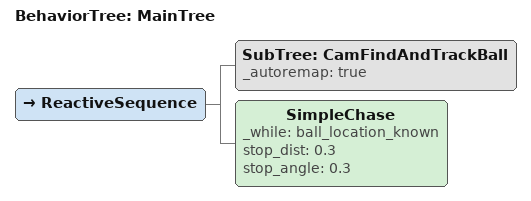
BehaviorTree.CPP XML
<root BTCPP_format="4">
    <include path="./subtrees/subtree_cam_find_and_track_ball.xml" />

    <BehaviorTree ID="MainTree">
        <ReactiveSequence>
            <SubTree ID="CamFindAndTrackBall" _autoremap="true" />
            <SimpleChase _while="ball_location_known" stop_dist="0.3" stop_angle="0.3" />
        </ReactiveSequence>
    </BehaviorTree>
</root>
